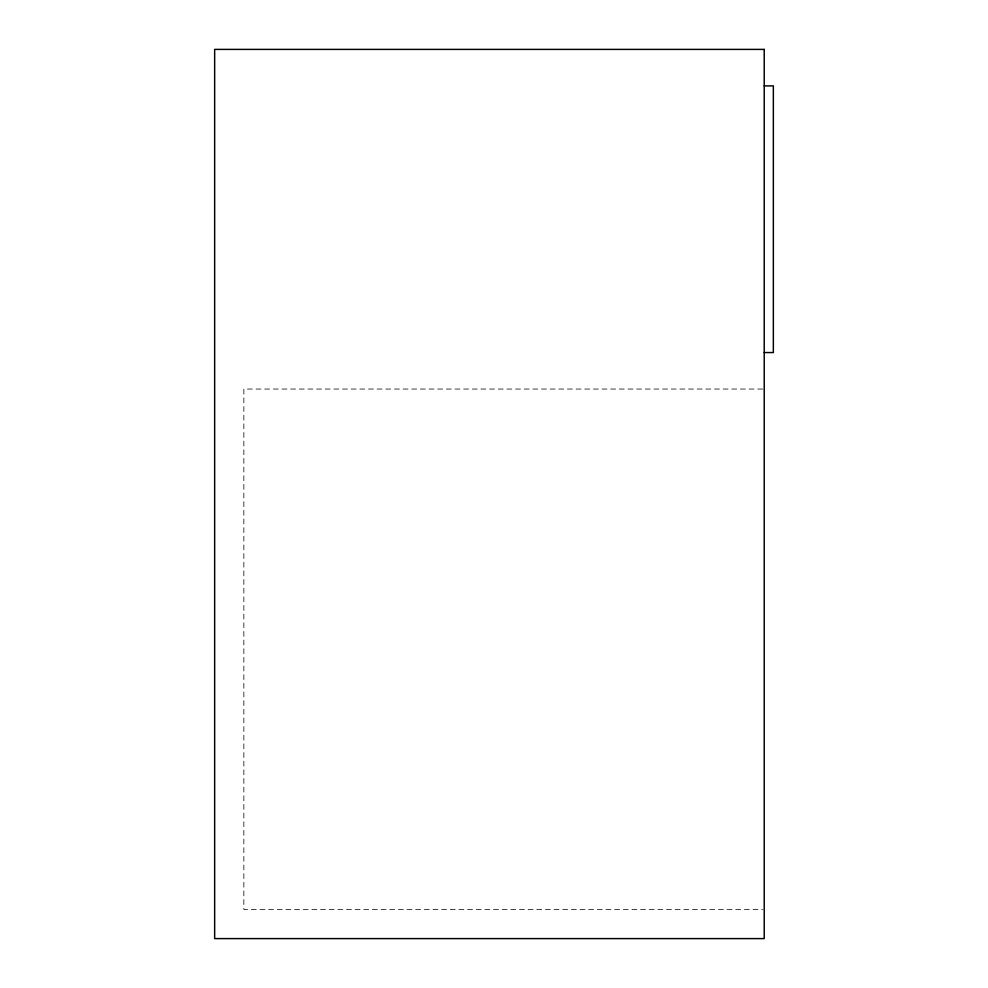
<?xml version="1.0" encoding="UTF-8"?>
<svg xmlns="http://www.w3.org/2000/svg" width="988" height="988" viewBox="0 0 988 988"><rect width="100%" height="100%" fill="white"/><g stroke="black" fill="none" stroke-linecap="round" stroke-linejoin="round"><path stroke-width="0.74" stroke-dasharray="4.94 3.71" d="M762.674 389.05L243.851 389.05L243.851 909.405L762.674 909.405"/><path stroke-width="1.48" d="M764.218 85.894L773.345 85.894L773.345 352.555L764.218 352.555M764.218 49.4L214.655 49.4L214.655 938.6L764.218 938.6L764.218 49.4"/></g></svg>
